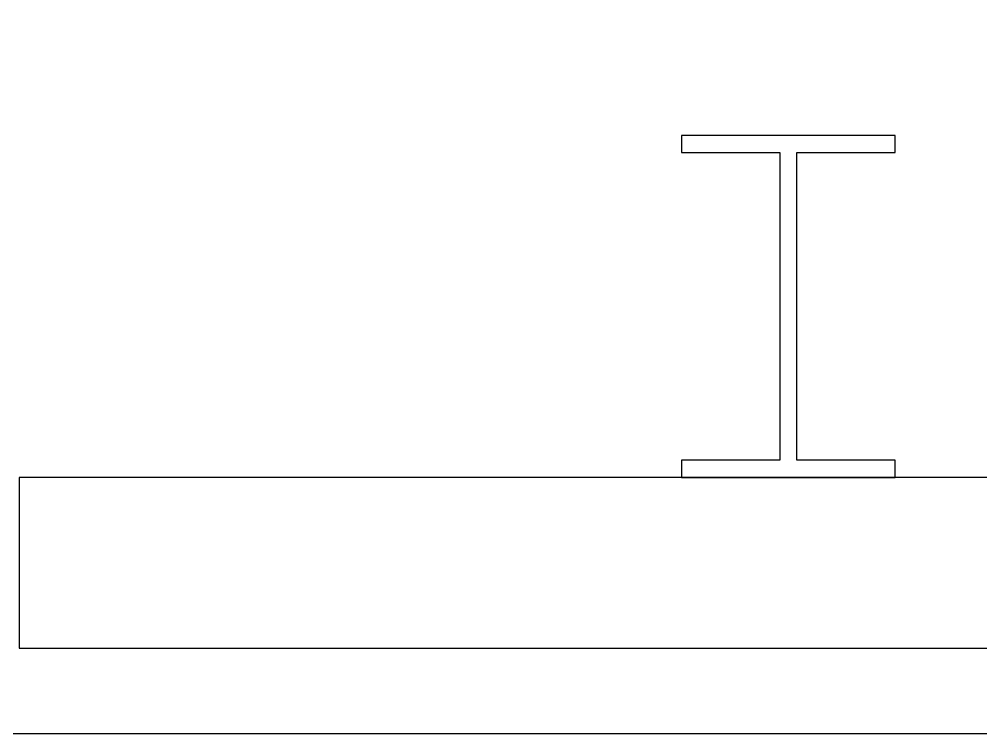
# Model space of a CAD drawing. Extents: x 12152 to 491505, y 111028 to 412681.
# Drawn here: x 44320 to 45445, y 188294 to 189130 of the extents above; entities that cross this region are included whole.
import ezdxf

# ---------------------------------------------------------------- set-up
doc = ezdxf.new("R2010")
doc.units = 0
doc.header["$LTSCALE"] = 1000
doc.header["$MEASUREMENT"] = 0
for name, color, linetype in [('COLUMN', 9, 'Continuous'), ('WALL', 11, 'Continuous'), ('图框(锁住)', 7, 'Continuous')]:
    doc.layers.add(name, color=color, linetype=linetype)

msp = doc.modelspace()

# ---------------------------------------------------------------- linework, layer by layer
at = {"layer": 'COLUMN', "color": 6}
msp.add_lwpolyline([(45344.8, 188974.2), (45344.8, 188994.2), (45094.8, 188994.2), (45094.8, 188974.2), (45209.8, 188974.2), (45209.8, 188614.2), (45094.8, 188614.2), (45094.8, 188594.2), (45344.8, 188594.2), (45344.8, 188614.2), (45229.8, 188614.2), (45229.8, 188974.2)], close=True, dxfattribs=at)
at = {"layer": 'WALL', "color": 0}
for p, q in [((46569.8, 188594.2), (44319.8, 188594.2)), ((44319.8, 188594.2), (44319.8, 188394.2)), ((44319.8, 188394.2), (46569.8, 188394.2))]:
    msp.add_line(p, q, dxfattribs=at)
at = {"layer": '图框(锁住)', "color": 0}
msp.add_lwpolyline([(46569.8, 188294.2), (37719.8, 188294.2), (37719.8, 214294.2), (46569.8, 214294.2)], dxfattribs=at)

doc.saveas('drawing.dxf')
